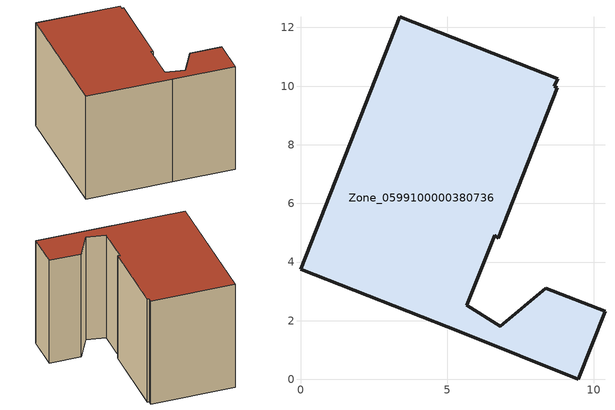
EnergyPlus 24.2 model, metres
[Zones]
Zone_0599100000380736
 floor ground (C_G): 6.82,1.81 8.36,3.11 10.38,2.32 9.48,0 5.48,1.6 0,3.75 3.39,12.37 8.77,10.25 8.66,9.99 8.76,9.95 6.74,4.81 6.63,4.92 5.67,2.53 z3.92
 wall outside (C_F): 9.48,0 10.38,2.32 8.36,3.11 6.82,1.81 5.67,2.53 6.63,4.92 6.74,4.81 8.76,9.95 8.66,9.99 8.77,10.25 3.39,12.37 0,3.75 5.48,1.6 9.48,0 z3.92:11.75
 roof outside (C_R): 8.36,3.11 6.82,1.81 5.67,2.53 6.63,4.92 6.74,4.81 8.76,9.95 8.66,9.99 8.77,10.25 3.39,12.37 0,3.75 5.48,1.6 9.48,0 10.38,2.32 z11.75
[BUILDING]
Pand.0599100000380736: North Axis=0; Terrain=City; Loads Convergence Tolerance Value=0.04; Temperature Convergence Tolerance Value=0.4; Solar Distribution=FullExterior; Maximum Number of Warmup Days=25; Minimum Number of Warmup Days=1
[Site:Location]
Rotterdam.The.Hague.AP_ZH_NLD Design_Conditions: Latitude=51.96; Longitude=4.45; Time Zone=1; Elevation=-4.5
[SITE:GROUNDTEMPERATURE:BUILDINGSURFACE]
18, 18, 18, 18, 18, 18, 18, 18, 18, 18, 18, 18
[MATERIAL] Thermal Absorptance=0.9; Solar Absorptance=0.7; Visible Absorptance=0.7
Name | Roughness | Thickness | Conductivity | Density | Specific Heat
G.TC.1992-2005 | MediumSmooth | 0.15 | 0.06 | 540 | 1210
F.TC.1992-2005 | Rough | 0.3 | 0.12 | 1920 | 840
R.TC.1992-2005 | MediumRough | 0.2 | 0.08 | 1500 | 1000
[CONSTRUCTION]
C_G: G.TC.1992-2005
C_F: F.TC.1992-2005
C_R: R.TC.1992-2005
[ZONE]
Zone_0599100000380736: Type=1; Multiplier=1; Ceiling Height=Autocalculate; Volume=Autocalculate; Floor Area=autocalculate; Part of Total Floor Area=Yes
[ZONEINFILTRATION:DESIGNFLOWRATE]
Infil_Zone_0599100000380736: Zone or ZoneList or Space or SpaceList=Zone_0599100000380736; Schedule=AlwaysOn; Design Flow Rate Calculation Method=Flow/Area; Flow Rate per Floor Area=0.0015; Constant Term Coefficient=1; Temperature Term Coefficient=0; Velocity Term Coefficient=0; Velocity Squared Term Coefficient=0
[HVACTEMPLATE:ZONE:IDEALLOADSAIRSYSTEM]
Zone_0599100000380736: Maximum Heating Supply Air Temperature=50; Minimum Cooling Supply Air Temperature=13; Maximum Heating Supply Air Humidity Ratio=0.0156; Minimum Cooling Supply Air Humidity Ratio=0.0077; Heating Limit=NoLimit; Cooling Limit=NoLimit; Dehumidification Control Type=ConstantSensibleHeatRatio; Cooling Sensible Heat Ratio=0.7; Dehumidification Setpoint=60; Humidification Control Type=None; Humidification Setpoint=30; Outdoor Air Method=None; Outdoor Air Flow Rate per Person=0.00944; Outdoor Air Flow Rate per Zone Floor Area=0; Outdoor Air Flow Rate per Zone=0; Demand Controlled Ventilation Type=None; Outdoor Air Economizer Type=NoEconomizer; Heat Recovery Type=None; Sensible Heat Recovery Effectiveness=0.7; Latent Heat Recovery Effectiveness=0.65
[ZONECONTROL:THERMOSTAT]
ThermostatControl_Zone_0599100000380736: Zone or ZoneList=Zone_0599100000380736; Control Type Schedule=DualSetpointControlType; Control 1=Thermostat_Zone_0599100000380736; Temperature Difference Between Cutout And Setpoint=0
[THERMOSTATSETPOINT:DUALSETPOINT]
Thermostat_Zone_0599100000380736: Heating Setpoint Temperature Schedule=HeatingSetpoint_Zone_0599100000380736; Cooling Setpoint Temperature Schedule=CoolingSetpoint_Zone_0599100000380736
[SCHEDULE:COMPACT]
HeatingSetpoint_Zone_0599100000380736: Through: 12/31, For: AllDays, Until: 24:00, 21
CoolingSetpoint_Zone_0599100000380736: Through: 12/31, For: AllDays, Until: 24:00, 24
DualSetpointControlType: Through: 12/31, For: AllDays, Until: 24:00, 4
AlwaysOn: Through: 12/31, For: AllDays, Until: 24:00, 1
